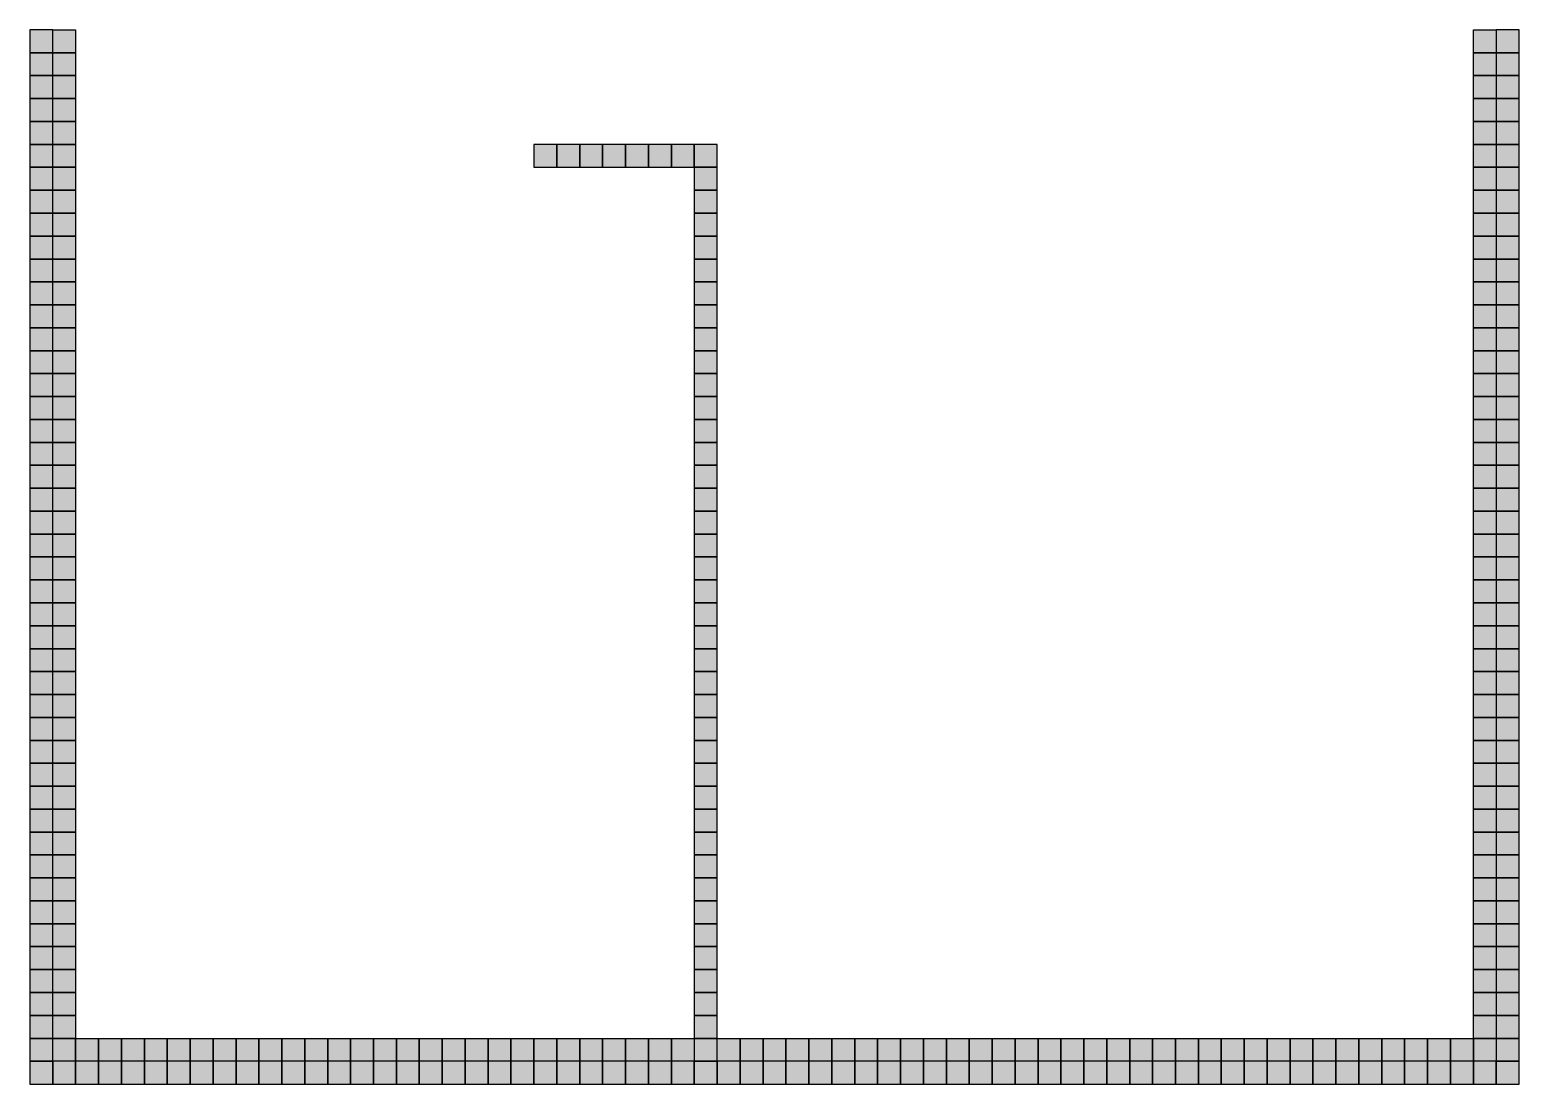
# Model space of a CAD drawing. Header units: inches. Extents: x 0 to 6.5, y 0.13 to 7.63.
# Drawn here: x 0 to 6.5, y 0.13 to 4.73 of the extents above; entities that cross this region are included whole.
import ezdxf

# ---------------------------------------------------------------- set-up
doc = ezdxf.new("R2010")
doc.units = ezdxf.units.IN
doc.header["$MEASUREMENT"] = 0
doc.layers.add('GRILLA PIXEL', color=7, linetype='Continuous')

# ---------------------------------------------------------------- blocks, each defined once
blk = doc.blocks.new('0-255-0-0-Muro dormitorio principal')
h = blk.add_hatch(color=1)
h.dxf.hatch_style = 1
h.paths.add_polyline_path([(0, 0), (-0.1, 0), (-0.1, -0.1), (0, -0.1)])
blk.add_lwpolyline([(-0.1, 0), (-0.1, -0.1), (0, -0.1), (0, 0)], close=True)
blk = doc.blocks.new('0-255-255-31-Muro alto')
at = {"layer": 'GRILLA PIXEL', "true_color": 0xffff1f}
h = blk.add_hatch(color=2, dxfattribs=at)
h.dxf.hatch_style = 1
h.paths.add_polyline_path([(0, 0), (-0.1, 0), (-0.1, -0.1), (0, -0.1)])
blk.add_lwpolyline([(-0.1, 0), (-0.1, -0.1), (0, -0.1), (0, 0)], close=True)
blk = doc.blocks.new('0-203-204-205-Ventana principal')
at = {"layer": 'GRILLA PIXEL', "true_color": 0xcbcccd}
h = blk.add_hatch(color=254, dxfattribs=at)
h.dxf.hatch_style = 1
h.paths.add_polyline_path([(0, 0), (-0.1, 0), (-0.1, -0.1), (0, -0.1)])
blk.add_lwpolyline([(-0.1, 0), (-0.1, -0.1), (0, -0.1), (0, 0)], close=True)
blk = doc.blocks.new('0-0-28-112-Muro auxiliar fichas esquinas')
at = {"layer": 'GRILLA PIXEL', "true_color": 0x001c70}
h = blk.add_hatch(color=166, dxfattribs=at)
h.dxf.hatch_style = 1
h.paths.add_polyline_path([(0, 0), (-0.1, 0), (-0.1, -0.1), (0, -0.1)])
blk.add_lwpolyline([(-0.1, 0), (-0.1, -0.1), (0, -0.1), (0, 0)], close=True)
blk = doc.blocks.new('1-99-100-102-auxiliar lado interno')
at = {"lineweight": 70, "true_color": 0x636466}
h = blk.add_hatch(color=251, dxfattribs=at)
h.dxf.hatch_style = 1
h.paths.add_polyline_path([(-0.1, -0.1), (-0.1, 0), (0, 0), (0, -0.1)])
blk.add_lwpolyline([(0, 0), (0, -0.1), (-0.1, -0.1), (-0.1, 0)], close=True)
blk = doc.blocks.new('pixel extremo ventana')
h = blk.add_hatch(color=136)
h.dxf.hatch_style = 1
h.paths.add_polyline_path([(0, 0), (-0.1, 0), (-0.1, -0.1), (0, -0.1)])
blk.add_lwpolyline([(-0.1, 0), (-0.1, -0.1), (0, -0.1), (0, 0)], close=True)

msp = doc.modelspace()

# ---------------------------------------------------------------- block references
for name, p in [('0-255-0-0-Muro dormitorio principal', (0.0986, 4.7325)), ('1-99-100-102-auxiliar lado interno', (0.1986, 4.7325)), ('1-99-100-102-auxiliar lado interno', (6.3986, 4.7325)), ('0-255-255-31-Muro alto', (6.4986, 4.7325)), ('0-255-0-0-Muro dormitorio principal', (0.0986, 4.6325)), ('1-99-100-102-auxiliar lado interno', (0.1986, 4.6325)), ('1-99-100-102-auxiliar lado interno', (6.3986, 4.6325)), ('0-255-255-31-Muro alto', (6.4986, 4.6325)), ('0-255-0-0-Muro dormitorio principal', (0.0986, 4.5325)), ('1-99-100-102-auxiliar lado interno', (0.1986, 4.5325)), ('1-99-100-102-auxiliar lado interno', (6.3986, 4.5325)), ('0-255-255-31-Muro alto', (6.4986, 4.5325)), ('0-255-0-0-Muro dormitorio principal', (0.0986, 4.4325)), ('1-99-100-102-auxiliar lado interno', (0.1986, 4.4325)), ('1-99-100-102-auxiliar lado interno', (6.3986, 4.4325)), ('0-255-255-31-Muro alto', (6.4986, 4.4325)), ('0-255-0-0-Muro dormitorio principal', (0.0986, 4.3325)), ('1-99-100-102-auxiliar lado interno', (0.1986, 4.3325)), ('1-99-100-102-auxiliar lado interno', (6.3986, 4.3325)), ('0-255-255-31-Muro alto', (6.4986, 4.3325)), ('0-255-0-0-Muro dormitorio principal', (0.0986, 4.2325)), ('1-99-100-102-auxiliar lado interno', (0.1986, 4.2325)), ('0-255-255-31-Muro alto', (2.2986, 4.2325)), ('0-255-255-31-Muro alto', (2.3986, 4.2325)), ('0-255-255-31-Muro alto', (2.4986, 4.2325)), ('0-255-255-31-Muro alto', (2.5986, 4.2325)), ('0-255-255-31-Muro alto', (2.6986, 4.2325)), ('0-255-255-31-Muro alto', (2.7986, 4.2325)), ('0-255-255-31-Muro alto', (2.8986, 4.2325)), ('0-255-255-31-Muro alto', (2.9986, 4.2325)), ('1-99-100-102-auxiliar lado interno', (6.3986, 4.2325)), ('0-255-255-31-Muro alto', (6.4986, 4.2325)), ('0-255-0-0-Muro dormitorio principal', (0.0986, 4.1325)), ('1-99-100-102-auxiliar lado interno', (0.1986, 4.1325)), ('0-255-255-31-Muro alto', (2.9986, 4.1325)), ('1-99-100-102-auxiliar lado interno', (6.3986, 4.1325)), ('0-255-255-31-Muro alto', (6.4986, 4.1325)), ('0-255-0-0-Muro dormitorio principal', (0.0986, 4.0325)), ('1-99-100-102-auxiliar lado interno', (0.1986, 4.0325)), ('0-255-255-31-Muro alto', (2.9986, 4.0325)), ('1-99-100-102-auxiliar lado interno', (6.3986, 4.0325)), ('0-255-255-31-Muro alto', (6.4986, 4.0325)), ('0-255-0-0-Muro dormitorio principal', (0.0986, 3.9325)), ('1-99-100-102-auxiliar lado interno', (0.1986, 3.9325)), ('0-255-255-31-Muro alto', (2.9986, 3.9325)), ('1-99-100-102-auxiliar lado interno', (6.3986, 3.9325)), ('0-255-255-31-Muro alto', (6.4986, 3.9325)), ('0-255-0-0-Muro dormitorio principal', (0.0986, 3.8325)), ('1-99-100-102-auxiliar lado interno', (0.1986, 3.8325)), ('0-255-255-31-Muro alto', (2.9986, 3.8325)), ('1-99-100-102-auxiliar lado interno', (6.3986, 3.8325)), ('0-255-255-31-Muro alto', (6.4986, 3.8325)), ('0-255-0-0-Muro dormitorio principal', (0.0986, 3.7325)), ('1-99-100-102-auxiliar lado interno', (0.1986, 3.7325)), ('0-255-255-31-Muro alto', (2.9986, 3.7325)), ('1-99-100-102-auxiliar lado interno', (6.3986, 3.7325)), ('0-255-255-31-Muro alto', (6.4986, 3.7325)), ('0-255-0-0-Muro dormitorio principal', (0.0986, 3.6325)), ('1-99-100-102-auxiliar lado interno', (0.1986, 3.6325)), ('0-255-255-31-Muro alto', (2.9986, 3.6325)), ('1-99-100-102-auxiliar lado interno', (6.3986, 3.6325)), ('0-255-255-31-Muro alto', (6.4986, 3.6325)), ('0-255-0-0-Muro dormitorio principal', (0.0986, 3.5325)), ('1-99-100-102-auxiliar lado interno', (0.1986, 3.5325)), ('0-255-255-31-Muro alto', (2.9986, 3.5325)), ('1-99-100-102-auxiliar lado interno', (6.3986, 3.5325)), ('0-255-255-31-Muro alto', (6.4986, 3.5325)), ('0-255-0-0-Muro dormitorio principal', (0.0986, 3.4325)), ('1-99-100-102-auxiliar lado interno', (0.1986, 3.4325)), ('0-255-255-31-Muro alto', (2.9986, 3.4325)), ('1-99-100-102-auxiliar lado interno', (6.3986, 3.4325)), ('0-255-255-31-Muro alto', (6.4986, 3.4325)), ('0-255-0-0-Muro dormitorio principal', (0.0986, 3.3325)), ('1-99-100-102-auxiliar lado interno', (0.1986, 3.3325)), ('0-255-255-31-Muro alto', (2.9986, 3.3325)), ('1-99-100-102-auxiliar lado interno', (6.3986, 3.3325)), ('0-255-255-31-Muro alto', (6.4986, 3.3325)), ('0-255-0-0-Muro dormitorio principal', (0.0986, 3.2325)), ('1-99-100-102-auxiliar lado interno', (0.1986, 3.2325)), ('0-255-255-31-Muro alto', (2.9986, 3.2325)), ('1-99-100-102-auxiliar lado interno', (6.3986, 3.2325)), ('0-255-255-31-Muro alto', (6.4986, 3.2325)), ('0-255-0-0-Muro dormitorio principal', (0.0986, 3.1325)), ('1-99-100-102-auxiliar lado interno', (0.1986, 3.1325)), ('0-255-255-31-Muro alto', (2.9986, 3.1325)), ('1-99-100-102-auxiliar lado interno', (6.3986, 3.1325)), ('0-255-255-31-Muro alto', (6.4986, 3.1325)), ('0-255-0-0-Muro dormitorio principal', (0.0986, 3.0325)), ('1-99-100-102-auxiliar lado interno', (0.1986, 3.0325)), ('0-255-255-31-Muro alto', (2.9986, 3.0325)), ('1-99-100-102-auxiliar lado interno', (6.3986, 3.0325)), ('0-255-255-31-Muro alto', (6.4986, 3.0325)), ('0-255-0-0-Muro dormitorio principal', (0.0986, 2.9325)), ('1-99-100-102-auxiliar lado interno', (0.1986, 2.9325)), ('0-255-255-31-Muro alto', (2.9986, 2.9325)), ('1-99-100-102-auxiliar lado interno', (6.3986, 2.9325)), ('0-255-255-31-Muro alto', (6.4986, 2.9325)), ('0-255-0-0-Muro dormitorio principal', (0.0986, 2.8325)), ('1-99-100-102-auxiliar lado interno', (0.1986, 2.8325)), ('0-255-255-31-Muro alto', (2.9986, 2.8325)), ('1-99-100-102-auxiliar lado interno', (6.3986, 2.8325)), ('0-255-255-31-Muro alto', (6.4986, 2.8325)), ('0-255-0-0-Muro dormitorio principal', (0.0986, 2.7325)), ('1-99-100-102-auxiliar lado interno', (0.1986, 2.7325)), ('0-255-255-31-Muro alto', (2.9986, 2.7325)), ('1-99-100-102-auxiliar lado interno', (6.3986, 2.7325)), ('0-255-255-31-Muro alto', (6.4986, 2.7325)), ('0-255-0-0-Muro dormitorio principal', (0.0986, 2.6325)), ('1-99-100-102-auxiliar lado interno', (0.1986, 2.6325)), ('0-255-255-31-Muro alto', (2.9986, 2.6325)), ('1-99-100-102-auxiliar lado interno', (6.3986, 2.6325)), ('0-255-255-31-Muro alto', (6.4986, 2.6325)), ('0-255-0-0-Muro dormitorio principal', (0.0986, 2.5325)), ('1-99-100-102-auxiliar lado interno', (0.1986, 2.5325)), ('0-255-255-31-Muro alto', (2.9986, 2.5325)), ('1-99-100-102-auxiliar lado interno', (6.3986, 2.5325)), ('0-255-255-31-Muro alto', (6.4986, 2.5325)), ('0-255-0-0-Muro dormitorio principal', (0.0986, 2.4325)), ('1-99-100-102-auxiliar lado interno', (0.1986, 2.4325)), ('0-255-255-31-Muro alto', (2.9986, 2.4325)), ('1-99-100-102-auxiliar lado interno', (6.3986, 2.4325)), ('0-255-255-31-Muro alto', (6.4986, 2.4325)), ('0-255-0-0-Muro dormitorio principal', (0.0986, 2.3325)), ('1-99-100-102-auxiliar lado interno', (0.1986, 2.3325)), ('0-255-255-31-Muro alto', (2.9986, 2.3325)), ('1-99-100-102-auxiliar lado interno', (6.3986, 2.3325)), ('0-255-255-31-Muro alto', (6.4986, 2.3325)), ('0-255-0-0-Muro dormitorio principal', (0.0986, 2.2325)), ('1-99-100-102-auxiliar lado interno', (0.1986, 2.2325)), ('0-255-255-31-Muro alto', (2.9986, 2.2325)), ('1-99-100-102-auxiliar lado interno', (6.3986, 2.2325)), ('0-255-255-31-Muro alto', (6.4986, 2.2325)), ('0-255-0-0-Muro dormitorio principal', (0.0986, 2.1325)), ('1-99-100-102-auxiliar lado interno', (0.1986, 2.1325)), ('0-255-255-31-Muro alto', (2.9986, 2.1325)), ('1-99-100-102-auxiliar lado interno', (6.3986, 2.1325)), ('0-255-255-31-Muro alto', (6.4986, 2.1325)), ('0-255-0-0-Muro dormitorio principal', (0.0986, 2.0325)), ('1-99-100-102-auxiliar lado interno', (0.1986, 2.0325)), ('0-255-255-31-Muro alto', (2.9986, 2.0325)), ('1-99-100-102-auxiliar lado interno', (6.3986, 2.0325)), ('0-255-255-31-Muro alto', (6.4986, 2.0325)), ('0-255-0-0-Muro dormitorio principal', (0.0986, 1.9325)), ('1-99-100-102-auxiliar lado interno', (0.1986, 1.9325)), ('0-255-255-31-Muro alto', (2.9986, 1.9325)), ('1-99-100-102-auxiliar lado interno', (6.3986, 1.9325)), ('0-255-255-31-Muro alto', (6.4986, 1.9325)), ('0-255-0-0-Muro dormitorio principal', (0.0986, 1.8325)), ('1-99-100-102-auxiliar lado interno', (0.1986, 1.8325)), ('0-255-255-31-Muro alto', (2.9986, 1.8325)), ('1-99-100-102-auxiliar lado interno', (6.3986, 1.8325)), ('0-255-255-31-Muro alto', (6.4986, 1.8325)), ('0-255-0-0-Muro dormitorio principal', (0.0986, 1.7325)), ('1-99-100-102-auxiliar lado interno', (0.1986, 1.7325)), ('0-255-255-31-Muro alto', (2.9986, 1.7325)), ('1-99-100-102-auxiliar lado interno', (6.3986, 1.7325)), ('0-255-255-31-Muro alto', (6.4986, 1.7325)), ('0-255-0-0-Muro dormitorio principal', (0.0986, 1.6325)), ('1-99-100-102-auxiliar lado interno', (0.1986, 1.6325)), ('0-255-255-31-Muro alto', (2.9986, 1.6325)), ('1-99-100-102-auxiliar lado interno', (6.3986, 1.6325)), ('0-255-255-31-Muro alto', (6.4986, 1.6325)), ('0-255-0-0-Muro dormitorio principal', (0.0986, 1.5325)), ('1-99-100-102-auxiliar lado interno', (0.1986, 1.5325)), ('0-255-255-31-Muro alto', (2.9986, 1.5325)), ('1-99-100-102-auxiliar lado interno', (6.3986, 1.5325)), ('0-255-255-31-Muro alto', (6.4986, 1.5325)), ('0-255-0-0-Muro dormitorio principal', (0.0986, 1.4325)), ('1-99-100-102-auxiliar lado interno', (0.1986, 1.4325)), ('0-255-255-31-Muro alto', (2.9986, 1.4325)), ('1-99-100-102-auxiliar lado interno', (6.3986, 1.4325)), ('0-255-255-31-Muro alto', (6.4986, 1.4325)), ('0-255-0-0-Muro dormitorio principal', (0.0986, 1.3325)), ('1-99-100-102-auxiliar lado interno', (0.1986, 1.3325)), ('0-255-255-31-Muro alto', (2.9986, 1.3325)), ('1-99-100-102-auxiliar lado interno', (6.3986, 1.3325)), ('0-255-255-31-Muro alto', (6.4986, 1.3325)), ('0-255-0-0-Muro dormitorio principal', (0.0986, 1.2325)), ('1-99-100-102-auxiliar lado interno', (0.1986, 1.2325)), ('0-255-255-31-Muro alto', (2.9986, 1.2325)), ('1-99-100-102-auxiliar lado interno', (6.3986, 1.2325)), ('0-255-255-31-Muro alto', (6.4986, 1.2325)), ('0-255-0-0-Muro dormitorio principal', (0.0986, 1.1325)), ('1-99-100-102-auxiliar lado interno', (0.1986, 1.1325)), ('0-255-255-31-Muro alto', (2.9986, 1.1325)), ('1-99-100-102-auxiliar lado interno', (6.3986, 1.1325)), ('0-255-255-31-Muro alto', (6.4986, 1.1325)), ('0-255-0-0-Muro dormitorio principal', (0.0986, 1.0325)), ('1-99-100-102-auxiliar lado interno', (0.1986, 1.0325)), ('0-255-255-31-Muro alto', (2.9986, 1.0325)), ('1-99-100-102-auxiliar lado interno', (6.3986, 1.0325)), ('0-255-255-31-Muro alto', (6.4986, 1.0325)), ('0-255-0-0-Muro dormitorio principal', (0.0986, 0.9325)), ('1-99-100-102-auxiliar lado interno', (0.1986, 0.9325)), ('0-255-255-31-Muro alto', (2.9986, 0.9325)), ('1-99-100-102-auxiliar lado interno', (6.3986, 0.9325)), ('0-255-255-31-Muro alto', (6.4986, 0.9325)), ('0-255-0-0-Muro dormitorio principal', (0.0986, 0.8325)), ('1-99-100-102-auxiliar lado interno', (0.1986, 0.8325)), ('0-255-255-31-Muro alto', (2.9986, 0.8325)), ('1-99-100-102-auxiliar lado interno', (6.3986, 0.8325)), ('0-255-255-31-Muro alto', (6.4986, 0.8325)), ('0-255-0-0-Muro dormitorio principal', (0.0986, 0.7325)), ('1-99-100-102-auxiliar lado interno', (0.1986, 0.7325)), ('0-255-255-31-Muro alto', (2.9986, 0.7325)), ('1-99-100-102-auxiliar lado interno', (6.3986, 0.7325)), ('0-255-255-31-Muro alto', (6.4986, 0.7325)), ('0-255-0-0-Muro dormitorio principal', (0.0986, 0.6325)), ('1-99-100-102-auxiliar lado interno', (0.1986, 0.6325)), ('0-255-255-31-Muro alto', (2.9986, 0.6325)), ('1-99-100-102-auxiliar lado interno', (6.3986, 0.6325)), ('0-255-255-31-Muro alto', (6.4986, 0.6325)), ('0-255-0-0-Muro dormitorio principal', (0.0986, 0.5325)), ('1-99-100-102-auxiliar lado interno', (0.1986, 0.5325)), ('0-255-255-31-Muro alto', (2.9986, 0.5325)), ('1-99-100-102-auxiliar lado interno', (6.3986, 0.5325)), ('0-255-255-31-Muro alto', (6.4986, 0.5325)), ('0-255-0-0-Muro dormitorio principal', (0.0986, 0.4325)), ('1-99-100-102-auxiliar lado interno', (0.1986, 0.4325)), ('0-255-255-31-Muro alto', (2.9986, 0.4325)), ('1-99-100-102-auxiliar lado interno', (6.3986, 0.4325)), ('0-255-255-31-Muro alto', (6.4986, 0.4325)), ('0-0-28-112-Muro auxiliar fichas esquinas', (0.0986, 0.3325)), ('1-99-100-102-auxiliar lado interno', (0.1986, 0.3325)), ('1-99-100-102-auxiliar lado interno', (0.2986, 0.3325)), ('1-99-100-102-auxiliar lado interno', (0.3986, 0.3325)), ('1-99-100-102-auxiliar lado interno', (0.4986, 0.3325)), ('1-99-100-102-auxiliar lado interno', (0.5986, 0.3325)), ('1-99-100-102-auxiliar lado interno', (0.6986, 0.3325)), ('1-99-100-102-auxiliar lado interno', (0.7986, 0.3325)), ('1-99-100-102-auxiliar lado interno', (0.8986, 0.3325)), ('1-99-100-102-auxiliar lado interno', (0.9986, 0.3325)), ('1-99-100-102-auxiliar lado interno', (1.0986, 0.3325)), ('1-99-100-102-auxiliar lado interno', (1.1986, 0.3325)), ('1-99-100-102-auxiliar lado interno', (1.2986, 0.3325)), ('1-99-100-102-auxiliar lado interno', (1.3986, 0.3325)), ('1-99-100-102-auxiliar lado interno', (1.4986, 0.3325)), ('1-99-100-102-auxiliar lado interno', (1.5986, 0.3325)), ('1-99-100-102-auxiliar lado interno', (1.6986, 0.3325)), ('1-99-100-102-auxiliar lado interno', (1.7986, 0.3325)), ('1-99-100-102-auxiliar lado interno', (1.8986, 0.3325)), ('1-99-100-102-auxiliar lado interno', (1.9986, 0.3325)), ('1-99-100-102-auxiliar lado interno', (2.0986, 0.3325)), ('1-99-100-102-auxiliar lado interno', (2.1986, 0.3325)), ('1-99-100-102-auxiliar lado interno', (2.2986, 0.3325)), ('1-99-100-102-auxiliar lado interno', (2.3986, 0.3325)), ('1-99-100-102-auxiliar lado interno', (2.4986, 0.3325)), ('1-99-100-102-auxiliar lado interno', (2.5986, 0.3325)), ('1-99-100-102-auxiliar lado interno', (2.6986, 0.3325)), ('1-99-100-102-auxiliar lado interno', (2.7986, 0.3325)), ('1-99-100-102-auxiliar lado interno', (2.8986, 0.3325)), ('0-255-255-31-Muro alto', (2.9986, 0.3325)), ('1-99-100-102-auxiliar lado interno', (3.0986, 0.3325)), ('1-99-100-102-auxiliar lado interno', (3.1986, 0.3325)), ('1-99-100-102-auxiliar lado interno', (3.2986, 0.3325)), ('1-99-100-102-auxiliar lado interno', (3.3986, 0.3325)), ('1-99-100-102-auxiliar lado interno', (3.4986, 0.3325)), ('1-99-100-102-auxiliar lado interno', (3.5986, 0.3325)), ('1-99-100-102-auxiliar lado interno', (3.6986, 0.3325)), ('1-99-100-102-auxiliar lado interno', (3.7986, 0.3325)), ('1-99-100-102-auxiliar lado interno', (3.8986, 0.3325)), ('1-99-100-102-auxiliar lado interno', (3.9986, 0.3325)), ('1-99-100-102-auxiliar lado interno', (4.0986, 0.3325)), ('1-99-100-102-auxiliar lado interno', (4.1986, 0.3325)), ('1-99-100-102-auxiliar lado interno', (4.2986, 0.3325)), ('1-99-100-102-auxiliar lado interno', (4.3986, 0.3325)), ('1-99-100-102-auxiliar lado interno', (4.4986, 0.3325)), ('1-99-100-102-auxiliar lado interno', (4.5986, 0.3325)), ('1-99-100-102-auxiliar lado interno', (4.6986, 0.3325)), ('1-99-100-102-auxiliar lado interno', (4.7986, 0.3325)), ('1-99-100-102-auxiliar lado interno', (4.8986, 0.3325)), ('1-99-100-102-auxiliar lado interno', (4.9986, 0.3325)), ('1-99-100-102-auxiliar lado interno', (5.0986, 0.3325)), ('1-99-100-102-auxiliar lado interno', (5.1986, 0.3325)), ('1-99-100-102-auxiliar lado interno', (5.2986, 0.3325)), ('1-99-100-102-auxiliar lado interno', (5.3986, 0.3325)), ('1-99-100-102-auxiliar lado interno', (5.4986, 0.3325)), ('1-99-100-102-auxiliar lado interno', (5.5986, 0.3325)), ('1-99-100-102-auxiliar lado interno', (5.6986, 0.3325)), ('1-99-100-102-auxiliar lado interno', (5.7986, 0.3325)), ('1-99-100-102-auxiliar lado interno', (5.8986, 0.3325)), ('1-99-100-102-auxiliar lado interno', (5.9986, 0.3325)), ('1-99-100-102-auxiliar lado interno', (6.0986, 0.3325)), ('1-99-100-102-auxiliar lado interno', (6.1986, 0.3325)), ('1-99-100-102-auxiliar lado interno', (6.2986, 0.3325)), ('1-99-100-102-auxiliar lado interno', (6.3986, 0.3325)), ('0-255-255-31-Muro alto', (6.4986, 0.3325)), ('0-0-28-112-Muro auxiliar fichas esquinas', (0.0986, 0.2325)), ('pixel extremo ventana', (0.1986, 0.2325)), ('0-203-204-205-Ventana principal', (0.2986, 0.2325)), ('0-203-204-205-Ventana principal', (0.3986, 0.2325)), ('0-203-204-205-Ventana principal', (0.4986, 0.2325)), ('0-203-204-205-Ventana principal', (0.5986, 0.2325)), ('0-203-204-205-Ventana principal', (0.6986, 0.2325)), ('0-203-204-205-Ventana principal', (0.7986, 0.2325)), ('0-203-204-205-Ventana principal', (0.8986, 0.2325)), ('0-203-204-205-Ventana principal', (0.9986, 0.2325)), ('0-203-204-205-Ventana principal', (1.0986, 0.2325)), ('0-203-204-205-Ventana principal', (1.1986, 0.2325)), ('0-203-204-205-Ventana principal', (1.2986, 0.2325)), ('0-203-204-205-Ventana principal', (1.3986, 0.2325)), ('0-203-204-205-Ventana principal', (1.4986, 0.2325)), ('0-203-204-205-Ventana principal', (1.5986, 0.2325)), ('pixel extremo ventana', (1.6986, 0.2325)), ('0-255-255-31-Muro alto', (1.7986, 0.2325)), ('0-255-255-31-Muro alto', (1.8986, 0.2325)), ('0-255-255-31-Muro alto', (1.9986, 0.2325)), ('0-255-255-31-Muro alto', (2.0986, 0.2325)), ('0-255-255-31-Muro alto', (2.1986, 0.2325)), ('0-255-255-31-Muro alto', (2.2986, 0.2325)), ('0-255-255-31-Muro alto', (2.3986, 0.2325)), ('0-255-255-31-Muro alto', (2.4986, 0.2325)), ('0-255-255-31-Muro alto', (2.5986, 0.2325)), ('0-255-255-31-Muro alto', (2.6986, 0.2325)), ('0-255-255-31-Muro alto', (2.7986, 0.2325)), ('0-255-255-31-Muro alto', (2.8986, 0.2325)), ('0-255-255-31-Muro alto', (2.9986, 0.2325)), ('0-255-255-31-Muro alto', (3.0986, 0.2325)), ('0-255-255-31-Muro alto', (3.1986, 0.2325)), ('0-255-255-31-Muro alto', (3.2986, 0.2325)), ('0-255-255-31-Muro alto', (3.3986, 0.2325)), ('0-255-255-31-Muro alto', (3.4986, 0.2325)), ('0-255-255-31-Muro alto', (3.5986, 0.2325)), ('0-255-255-31-Muro alto', (3.6986, 0.2325)), ('0-255-255-31-Muro alto', (3.7986, 0.2325)), ('0-255-255-31-Muro alto', (3.8986, 0.2325)), ('pixel extremo ventana', (3.9986, 0.2325)), ('0-203-204-205-Ventana principal', (4.0986, 0.2325)), ('0-203-204-205-Ventana principal', (4.1986, 0.2325)), ('0-203-204-205-Ventana principal', (4.2986, 0.2325)), ('0-203-204-205-Ventana principal', (4.3986, 0.2325)), ('0-203-204-205-Ventana principal', (4.4986, 0.2325)), ('0-203-204-205-Ventana principal', (4.5986, 0.2325)), ('0-203-204-205-Ventana principal', (4.6986, 0.2325)), ('0-203-204-205-Ventana principal', (4.7986, 0.2325)), ('0-203-204-205-Ventana principal', (4.8986, 0.2325)), ('0-203-204-205-Ventana principal', (4.9986, 0.2325)), ('0-203-204-205-Ventana principal', (5.0986, 0.2325)), ('0-203-204-205-Ventana principal', (5.1986, 0.2325)), ('0-203-204-205-Ventana principal', (5.2986, 0.2325)), ('0-203-204-205-Ventana principal', (5.3986, 0.2325)), ('0-203-204-205-Ventana principal', (5.4986, 0.2325)), ('0-203-204-205-Ventana principal', (5.5986, 0.2325)), ('0-203-204-205-Ventana principal', (5.6986, 0.2325)), ('0-203-204-205-Ventana principal', (5.7986, 0.2325)), ('0-203-204-205-Ventana principal', (5.8986, 0.2325)), ('0-203-204-205-Ventana principal', (5.9986, 0.2325)), ('0-203-204-205-Ventana principal', (6.0986, 0.2325)), ('pixel extremo ventana', (6.1986, 0.2325)), ('0-255-255-31-Muro alto', (6.2986, 0.2325)), ('0-255-255-31-Muro alto', (6.3986, 0.2325)), ('0-255-255-31-Muro alto', (6.4986, 0.2325))]:
    msp.add_blockref(name, p)

doc.saveas('drawing.dxf')
